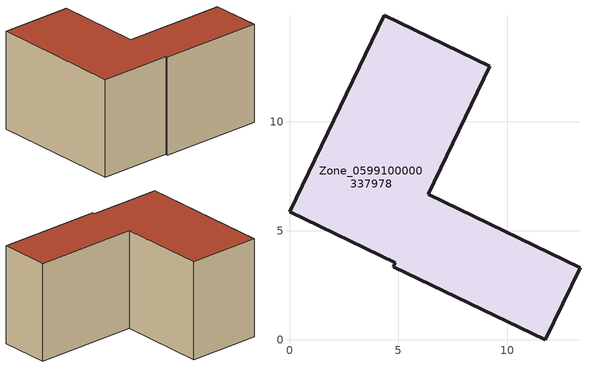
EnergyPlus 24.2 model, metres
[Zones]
Zone_0599100000337978
 floor ground (C_G): 4.77,3.36 4.85,3.53 0,5.88 4.34,14.9 9.19,12.55 6.37,6.69 13.33,3.32 11.74,0 z4.22
 wall outside (C_F): 4.85,3.53 4.77,3.36 11.74,0 13.33,3.32 6.37,6.69 9.19,12.55 4.34,14.9 0,5.88 4.85,3.53 z4.22:11.48
 roof outside (C_R): 4.34,14.9 0,5.88 4.85,3.53 4.77,3.36 11.74,0 13.33,3.32 6.37,6.69 9.19,12.55 z11.48
[BUILDING]
Pand.0599100000337978: North Axis=0; Terrain=City; Loads Convergence Tolerance Value=0.04; Temperature Convergence Tolerance Value=0.4; Solar Distribution=FullExterior; Maximum Number of Warmup Days=25; Minimum Number of Warmup Days=1
[Site:Location]
Rotterdam.The.Hague.AP_ZH_NLD Design_Conditions: Latitude=51.96; Longitude=4.45; Time Zone=1; Elevation=-4.5
[SITE:GROUNDTEMPERATURE:BUILDINGSURFACE]
18, 18, 18, 18, 18, 18, 18, 18, 18, 18, 18, 18
[MATERIAL] Thermal Absorptance=0.9; Solar Absorptance=0.7; Visible Absorptance=0.7
Name | Roughness | Thickness | Conductivity | Density | Specific Heat
G.TC.1975-1991 | MediumSmooth | 0.15 | 0.288461 | 540 | 1210
F.TC.1975-1991 | Rough | 0.3 | 0.230769 | 1920 | 840
R.TC.1975-1991 | MediumRough | 0.2 | 0.153846 | 1500 | 1000
[CONSTRUCTION]
C_G: G.TC.1975-1991
C_F: F.TC.1975-1991
C_R: R.TC.1975-1991
[ZONE]
Zone_0599100000337978: Type=1; Multiplier=1; Ceiling Height=Autocalculate; Volume=Autocalculate; Floor Area=autocalculate; Part of Total Floor Area=Yes
[ZONEINFILTRATION:DESIGNFLOWRATE]
Infil_Zone_0599100000337978: Zone or ZoneList or Space or SpaceList=Zone_0599100000337978; Schedule=AlwaysOn; Design Flow Rate Calculation Method=Flow/Area; Flow Rate per Floor Area=0.003; Constant Term Coefficient=1; Temperature Term Coefficient=0; Velocity Term Coefficient=0; Velocity Squared Term Coefficient=0
[HVACTEMPLATE:ZONE:IDEALLOADSAIRSYSTEM]
Zone_0599100000337978: Maximum Heating Supply Air Temperature=50; Minimum Cooling Supply Air Temperature=13; Maximum Heating Supply Air Humidity Ratio=0.0156; Minimum Cooling Supply Air Humidity Ratio=0.0077; Heating Limit=NoLimit; Cooling Limit=NoLimit; Dehumidification Control Type=ConstantSensibleHeatRatio; Cooling Sensible Heat Ratio=0.7; Dehumidification Setpoint=60; Humidification Control Type=None; Humidification Setpoint=30; Outdoor Air Method=None; Outdoor Air Flow Rate per Person=0.00944; Outdoor Air Flow Rate per Zone Floor Area=0; Outdoor Air Flow Rate per Zone=0; Demand Controlled Ventilation Type=None; Outdoor Air Economizer Type=NoEconomizer; Heat Recovery Type=None; Sensible Heat Recovery Effectiveness=0.7; Latent Heat Recovery Effectiveness=0.65
[ZONECONTROL:THERMOSTAT]
ThermostatControl_Zone_0599100000337978: Zone or ZoneList=Zone_0599100000337978; Control Type Schedule=DualSetpointControlType; Control 1=Thermostat_Zone_0599100000337978; Temperature Difference Between Cutout And Setpoint=0
[THERMOSTATSETPOINT:DUALSETPOINT]
Thermostat_Zone_0599100000337978: Heating Setpoint Temperature Schedule=HeatingSetpoint_Zone_0599100000337978; Cooling Setpoint Temperature Schedule=CoolingSetpoint_Zone_0599100000337978
[SCHEDULE:COMPACT]
HeatingSetpoint_Zone_0599100000337978: Through: 12/31, For: AllDays, Until: 24:00, 21
CoolingSetpoint_Zone_0599100000337978: Through: 12/31, For: AllDays, Until: 24:00, 24
DualSetpointControlType: Through: 12/31, For: AllDays, Until: 24:00, 4
AlwaysOn: Through: 12/31, For: AllDays, Until: 24:00, 1
